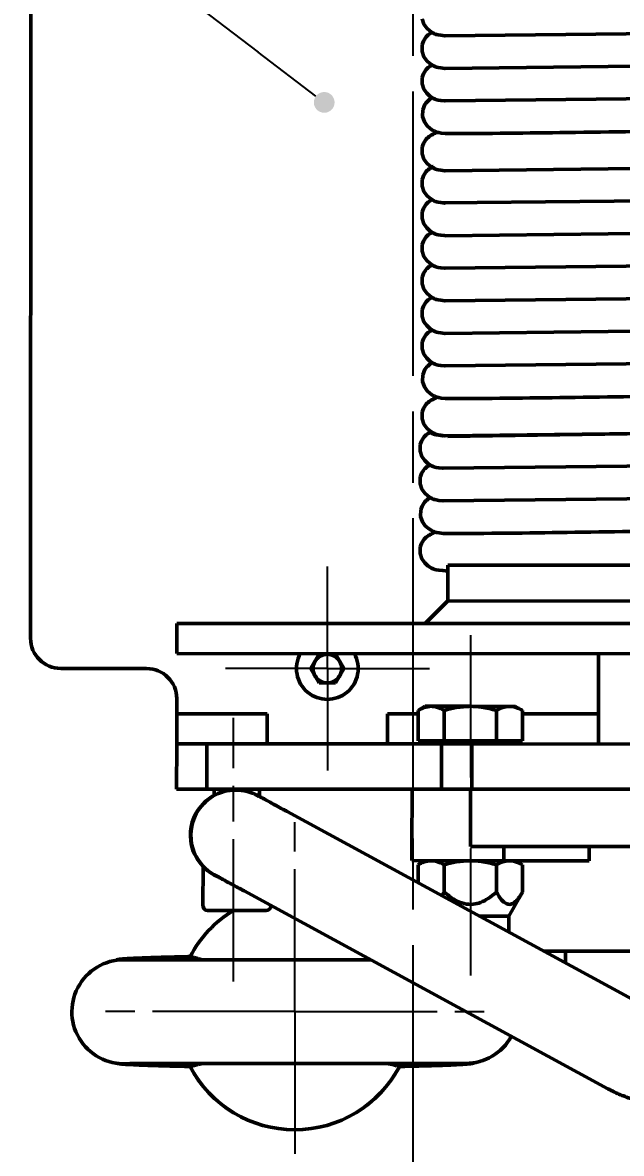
# Model space of a CAD drawing. Header units: millimetres. Extents: x 32504 to 36677, y 41990 to 42879.
# Drawn here: x 32750.49 to 32775.73, y 42128.09 to 42175.77 of the extents above; entities that cross this region are included whole.
import ezdxf

# ---------------------------------------------------------------- set-up
doc = ezdxf.new("R2010")
doc.units = ezdxf.units.MM
doc.linetypes.add('AM_ISO08W050', pattern=[18, 12, -1.5, 3, -1.5])
doc.linetypes.add('AM_ISO08W050x2', pattern=[9, 6, -0.75, 1.5, -0.75])
for name, color, linetype, lineweight in [('AM_5', 3, 'Continuous', 25), ('Duong_tam', 4, 'AM_ISO08W050', 25), ('Net_dam', 7, 'Continuous', 50)]:
    doc.layers.add(name, color=color, linetype=linetype, lineweight=lineweight)
doc.styles.add('TCVN', font='tcvn7284-2003i.ttf')
doc.dimstyles.new('TCVN$0', dxfattribs={"dimtxt": 3.5, "dimasz": 3.5, "dimexe": 1, "dimexo": 1, "dimgap": 1.3, "dimtad": 1, "dimdsep": 46, "dimtxsty": 'TCVN', "dimcen": 0, "dimclrd": 3, "dimclre": 3, "dimclrt": 2, "dimadec": 0, "dimazin": 2, "dimtp": 0.1, "dimtm": 0.1, "dimtfac": 0.71, "dimtmove": 0, "dimatfit": 3, "dimfxl": 1, "dimtfill": 1, "dimlwd": 25, "dimlwe": 25, "dimarcsym": 1})

# ---------------------------------------------------------------- blocks, each defined once
blk = doc.blocks.new('*D39')
at = {"layer": 'Defpoints', "color": 0, "transparency": 16777216}
for p in [(32703.083, 42130.013), (32912.553, 42110.866), (32912.553, 42075.666)]:
    blk.add_point(p, dxfattribs=at)
at = {"layer": 'Net_dam', "color": 3, "linetype": 'ByBlock', "lineweight": 25, "transparency": 16777216}
for p, q in [((32703.083, 42129.013), (32703.083, 42074.666)), ((32912.553, 42109.866), (32912.553, 42074.666)), ((32706.583, 42075.666), (32909.053, 42075.666))]:
    blk.add_line(p, q, dxfattribs=at)
at = {"layer": 'Net_dam', "color": 3, "transparency": 16777216}
for points in [[(32706.583, 42076.249), (32706.583, 42075.083), (32703.083, 42075.666)], [(32909.053, 42076.249), (32909.053, 42075.083), (32912.553, 42075.666)]]:
    blk.add_solid(points, dxfattribs=at)
at = {"layer": 'Net_dam', "color": 2, "transparency": 16777216, "insert": (32807.818, 42078.716), "char_height": 3.5, "attachment_point": 5, "style": 'TCVN', "bg_fill": 3, "box_fill_scale": 1.1, "bg_fill_color": 256, "bg_fill_true_color": 13158600, "bg_fill_transparency": 0}
blk.add_mtext('1045', dxfattribs=at)

msp = doc.modelspace()

# ---------------------------------------------------------------- hatches: boundary and pattern name
at = {"layer": 'AM_5'}
h = msp.add_hatch(color=256, dxfattribs=at)
edge = h.paths.add_edge_path(flags=0)
edge.add_arc((32763.2057, 42172.401), 0.4375, 0, 360)

# ---------------------------------------------------------------- linework, layer by layer
for p in [(32641.5954, 42265.0027), (32762.8576, 42172.6661)]:
    msp.add_line(p, (32760.4211, 42174.5214), dxfattribs=at)
at = {"layer": 'Duong_tam', "linetype": 'AM_ISO08W050x2'}
for p, q in [((32763.3375, 42148.5265), (32763.3375, 42152.8265)), ((32769.3694, 42149.9359), (32769.3684, 42135.5861)), ((32763.3375, 42148.5265), (32759.0375, 42148.5265)), ((32763.3375, 42148.5265), (32767.6375, 42148.5265)), ((32763.3375, 42148.5265), (32763.3375, 42144.2265)), ((32759.3779, 42135.3279), (32759.3836, 42146.4485)), ((32761.9646, 42134.066), (32761.9646, 42142.0508)), ((32761.9646, 42134.066), (32753.9798, 42134.066)), ((32761.9646, 42134.066), (32769.9495, 42134.066))]:
    msp.add_line(p, q, dxfattribs=at)
at = {"layer": 'Net_dam'}
for p, q in [((32750.8463, 42184.094), (32750.8286, 42149.804)), ((32784.5821, 42152.8852), (32768.419, 42152.8876)), ((32768.419, 42152.6404), (32768.419, 42152.8876)), ((32768.419, 42151.4448), (32768.419, 42152.6404)), ((32768.419, 42151.3813), (32767.466, 42150.4293)), ((32768.419, 42151.4448), (32768.419, 42151.3813)), ((32788.739, 42151.3709), (32768.419, 42151.3813)), ((32756.9885, 42150.4347), (32756.9878, 42149.1647)), ((32756.9885, 42150.4347), (32800.1674, 42150.4125)), ((32756.9878, 42149.1647), (32800.1668, 42149.1425)), ((32762.6424, 42148.5265), (32762.9899, 42149.1285)), ((32763.6851, 42149.1285), (32762.9899, 42149.1285)), ((32764.0326, 42148.5265), (32763.6851, 42149.1285)), ((32774.7678, 42149.1556), (32774.7659, 42145.3456)), ((32755.7175, 42148.5304), (32752.098, 42148.5323)), ((32762.9899, 42147.9245), (32762.6424, 42148.5265)), ((32764.0326, 42148.5265), (32763.6851, 42147.9245)), ((32762.9899, 42147.9245), (32763.6851, 42147.9245)), ((32756.9865, 42146.6247), (32756.9868, 42147.2597)), ((32767.4642, 42146.9369), (32767.1694, 42146.7669)), ((32767.4642, 42146.9369), (32767.7194, 42146.9367)), ((32767.7194, 42146.9367), (32769.3692, 42146.9359)), ((32769.3692, 42146.9359), (32771.019, 42146.935)), ((32771.019, 42146.935), (32771.2742, 42146.9349)), ((32771.5688, 42146.7646), (32771.2742, 42146.9349)), ((32756.9859, 42145.3547), (32756.9865, 42146.6247)), ((32756.9865, 42146.6247), (32760.7965, 42146.6228)), ((32760.7965, 42146.6228), (32760.7959, 42145.3528)), ((32765.8759, 42145.3502), (32765.8765, 42146.6202)), ((32765.8765, 42146.6202), (32767.1693, 42146.6195)), ((32767.1687, 42145.4765), (32767.1694, 42146.7669)), ((32768.2686, 42145.4759), (32768.2692, 42146.7663)), ((32770.4683, 42145.4748), (32770.4689, 42146.7652)), ((32771.5681, 42145.4742), (32771.5688, 42146.7646)), ((32771.5687, 42146.6172), (32774.7665, 42146.6156)), ((32768.2686, 42145.4759), (32767.1687, 42145.4765)), ((32767.6539, 42145.3492), (32767.6539, 42145.4763)), ((32770.4683, 42145.4748), (32768.2686, 42145.4759)), ((32771.5681, 42145.4742), (32770.4683, 42145.4748)), ((32771.0829, 42145.3475), (32771.0829, 42145.4745)), ((32756.9849, 42143.4497), (32756.9859, 42145.3547)), ((32758.2559, 42145.3541), (32756.9859, 42145.3547)), ((32758.2549, 42143.4491), (32758.2559, 42145.3541)), ((32768.1545, 42145.349), (32758.2559, 42145.3541)), ((32768.1536, 42143.444), (32768.1545, 42145.349)), ((32769.4245, 42145.3483), (32768.1545, 42145.349)), ((32769.4236, 42143.4433), (32769.4245, 42145.3483)), ((32787.7272, 42145.3389), (32769.4245, 42145.3483)), ((32756.9849, 42143.4497), (32758.2549, 42143.4491)), ((32758.2549, 42143.4491), (32768.1536, 42143.444)), ((32758.5724, 42143.4489), (32758.5722, 42143.1809)), ((32759.4784, 42143.4078), (32759.4721, 42143.4078)), ((32759.4879, 42143.4078), (32759.4813, 42143.4078)), ((32760.4772, 42143.1254), (32760.4774, 42143.4479)), ((32766.9068, 42143.4446), (32766.9055, 42141.0316)), ((32768.1536, 42143.444), (32769.4236, 42143.4433)), ((32769.3674, 42143.4434), (32769.3661, 42141.0304)), ((32769.4236, 42143.4433), (32787.7262, 42143.4339)), ((32757.798, 42142.4137), (32757.8138, 42142.4137)), ((32776.9872, 42134.157), (32761.6441, 42142.4998)), ((32766.9055, 42141.0316), (32766.9052, 42140.4284)), ((32769.3661, 42141.0304), (32787.7811, 42141.0209)), ((32770.7775, 42141.0296), (32770.7772, 42140.4264)), ((32774.3807, 42140.4245), (32774.3811, 42141.0278)), ((32758.0957, 42140.184), (32758.0949, 42138.5216)), ((32766.9052, 42140.4284), (32770.7772, 42140.4264)), ((32767.166, 42140.2581), (32767.1656, 42139.4974)), ((32767.4608, 42140.4281), (32767.166, 42140.2581)), ((32768.2659, 42140.2575), (32768.2653, 42139.0967)), ((32770.4656, 42140.2564), (32770.465, 42139.0956)), ((32770.7772, 42140.4264), (32774.3807, 42140.4245)), ((32771.5654, 42140.2558), (32771.2708, 42140.4261)), ((32771.5654, 42140.2558), (32771.5648, 42139.095)), ((32759.824, 42139.1526), (32775.1672, 42130.8098)), ((32768.1691, 42138.9518), (32768.2653, 42139.0967)), ((32770.9839, 42138.0899), (32771.5648, 42139.095)), ((32758.2878, 42138.3284), (32760.7567, 42138.3272)), ((32760.9498, 42138.5201), (32760.9498, 42138.5404)), ((32769.753, 42138.0906), (32770.9839, 42138.0899)), ((32770.9835, 42137.4215), (32770.9839, 42138.0899)), ((32757.6222, 42136.3754), (32757.6163, 42136.3838)), ((32778.5714, 42136.6124), (32772.4658, 42136.6155)), ((32773.3765, 42136.615), (32773.3762, 42136.1205)), ((32765.157, 42136.2528), (32754.7621, 42136.2528)), ((32769.1672, 42131.8793), (32755.016, 42131.8793)), ((32757.6222, 42131.7567), (32757.6163, 42131.7482)), ((32766.3126, 42131.7539), (32766.3071, 42131.7567))]:
    msp.add_line(p, q, dxfattribs=at)
at = {"layer": 'Net_dam', "flags": 128}
for points in [[(32768.3083, 42175.2077), (32768.2868, 42175.2096), (32768.118, 42175.229), (32768.0115, 42175.2452), (32767.9475, 42175.2578), (32767.9188, 42175.2649), (32767.9019, 42175.2698), (32767.8993, 42175.2707), (32767.8982, 42175.2711), (32767.8972, 42175.2715), (32767.897, 42175.2716), (32767.8968, 42175.2717), (32767.8966, 42175.2717), (32767.8965, 42175.2718), (32767.8964, 42175.2718), (32767.8964, 42175.2719), (32767.8963, 42175.2719), (32767.8961, 42175.272), (32767.8958, 42175.2721), (32767.8953, 42175.2724), (32767.8949, 42175.2726), (32767.895, 42175.2731), (32767.8976, 42175.2731), (32767.8996, 42175.2729), (32767.8982, 42175.2738), (32767.8942, 42175.2759), (32767.8911, 42175.2773), (32767.8873, 42175.279), (32767.8829, 42175.2811), (32767.8778, 42175.2834), (32767.8656, 42175.2891), (32767.8508, 42175.2961), (32767.814, 42175.3147), (32767.7682, 42175.34), (32767.6555, 42175.4158), (32767.528, 42175.5334), (32767.4087, 42175.7018), (32767.3301, 42175.9262)], [(32768.2868, 42175.2096), (32779.7557, 42175.3397), (32780.8333, 42175.3553), (32781.8667, 42175.3706), (32782.8479, 42175.3855), (32783.7709, 42175.4002), (32784.6311, 42175.4148), (32785.4253, 42175.4292), (32786.1507, 42175.4435), (32786.8062, 42175.458), (32787.3918, 42175.4725), (32788.1411, 42175.495), (32788.7396, 42175.5186), (32789.0588, 42175.5352), (32789.471, 42175.566)], [(32768.3083, 42173.8347), (32768.2868, 42173.8365), (32768.118, 42173.856), (32768.0115, 42173.8721), (32767.9475, 42173.8848), (32767.9188, 42173.8919), (32767.9019, 42173.8968), (32767.8993, 42173.8977), (32767.8982, 42173.8981), (32767.8972, 42173.8984), (32767.897, 42173.8985), (32767.8968, 42173.8986), (32767.8966, 42173.8987), (32767.8965, 42173.8987), (32767.8964, 42173.8988), (32767.8964, 42173.8988), (32767.8963, 42173.8988), (32767.8961, 42173.8989), (32767.8958, 42173.8991), (32767.8953, 42173.8993), (32767.8949, 42173.8995), (32767.895, 42173.9001), (32767.8976, 42173.9), (32767.8996, 42173.8999), (32767.8982, 42173.9008), (32767.8942, 42173.9028), (32767.8911, 42173.9043), (32767.8873, 42173.906), (32767.8829, 42173.908), (32767.8778, 42173.9104), (32767.8656, 42173.916), (32767.8508, 42173.9231), (32767.814, 42173.9416), (32767.7682, 42173.967), (32767.6555, 42174.0428), (32767.528, 42174.1603), (32767.4087, 42174.3288), (32767.3301, 42174.5532), (32767.3369, 42174.8308), (32767.3369, 42174.8308)], [(32768.2868, 42173.8365), (32779.7557, 42173.9667), (32780.8333, 42173.9823), (32781.8667, 42173.9975), (32782.8479, 42174.0125), (32783.7709, 42174.0272), (32784.6311, 42174.0417), (32785.4253, 42174.0561), (32786.1507, 42174.0705), (32786.8062, 42174.0849), (32787.3918, 42174.0995), (32788.1411, 42174.1219), (32788.7396, 42174.1455), (32789.0588, 42174.1621), (32789.471, 42174.193)], [(32768.3083, 42172.4616), (32768.2868, 42172.4635), (32768.118, 42172.4829), (32768.0115, 42172.4991), (32767.9475, 42172.5117), (32767.9188, 42172.5188), (32767.9019, 42172.5238), (32767.8993, 42172.5246), (32767.8982, 42172.525), (32767.8972, 42172.5254), (32767.897, 42172.5255), (32767.8968, 42172.5256), (32767.8966, 42172.5256), (32767.8965, 42172.5257), (32767.8964, 42172.5257), (32767.8964, 42172.5258), (32767.8963, 42172.5258), (32767.8961, 42172.5259), (32767.8958, 42172.526), (32767.8953, 42172.5263), (32767.8949, 42172.5265), (32767.895, 42172.527), (32767.8976, 42172.527), (32767.8996, 42172.5269), (32767.8982, 42172.5278), (32767.8942, 42172.5298), (32767.8911, 42172.5312), (32767.8873, 42172.5329), (32767.8829, 42172.535), (32767.8778, 42172.5373), (32767.8656, 42172.543), (32767.8508, 42172.55), (32767.814, 42172.5686), (32767.7682, 42172.5939), (32767.6555, 42172.6697), (32767.528, 42172.7873), (32767.4087, 42172.9557), (32767.3301, 42173.1801), (32767.3369, 42173.4578), (32767.3369, 42173.4578)], [(32768.3083, 42172.4616), (32779.7557, 42172.5937), (32780.8333, 42172.6092), (32781.8667, 42172.6245), (32782.8479, 42172.6394), (32783.7709, 42172.6541), (32784.6311, 42172.6687), (32785.4253, 42172.6831), (32786.1507, 42172.6974), (32786.8062, 42172.7119), (32787.3918, 42172.7264), (32788.1411, 42172.7489), (32788.7396, 42172.7725), (32789.0588, 42172.7891), (32789.471, 42172.8199)], [(32768.3309, 42171.0886), (32768.3093, 42171.0905), (32768.1405, 42171.1099), (32768.034, 42171.126), (32767.9701, 42171.1387), (32767.9413, 42171.1458), (32767.9244, 42171.1507), (32767.9218, 42171.1516), (32767.9207, 42171.152), (32767.9198, 42171.1523), (32767.9195, 42171.1524), (32767.9193, 42171.1525), (32767.9191, 42171.1526), (32767.9191, 42171.1526), (32767.919, 42171.1527), (32767.9189, 42171.1527), (32767.9188, 42171.1527), (32767.9186, 42171.1528), (32767.9183, 42171.153), (32767.9178, 42171.1532), (32767.9174, 42171.1534), (32767.9175, 42171.154), (32767.9201, 42171.1539), (32767.9221, 42171.1538), (32767.9208, 42171.1547), (32767.9167, 42171.1567), (32767.9136, 42171.1582), (32767.9098, 42171.1599), (32767.9054, 42171.1619), (32767.9003, 42171.1643), (32767.8881, 42171.1699), (32767.8734, 42171.177), (32767.8365, 42171.1955), (32767.7907, 42171.2209), (32767.678, 42171.2967), (32767.5506, 42171.4142), (32767.4313, 42171.5827), (32767.3526, 42171.8071), (32767.3594, 42172.0847), (32767.3594, 42172.0847)], [(32768.3083, 42169.5187), (32768.2868, 42169.5206), (32768.118, 42169.54), (32768.0115, 42169.5562), (32767.9475, 42169.5688), (32767.9188, 42169.5759), (32767.9019, 42169.5809), (32767.8993, 42169.5818), (32767.8982, 42169.5822), (32767.8972, 42169.5825), (32767.897, 42169.5826), (32767.8968, 42169.5827), (32767.8966, 42169.5828), (32767.8965, 42169.5828), (32767.8964, 42169.5828), (32767.8964, 42169.5829), (32767.8963, 42169.5829), (32767.8961, 42169.583), (32767.8958, 42169.5831), (32767.8953, 42169.5834), (32767.8949, 42169.5836), (32767.895, 42169.5841), (32767.8976, 42169.5841), (32767.8996, 42169.584), (32767.8982, 42169.5849), (32767.8942, 42169.5869), (32767.8911, 42169.5883), (32767.8873, 42169.5901), (32767.8829, 42169.5921), (32767.8778, 42169.5944), (32767.8656, 42169.6001), (32767.8508, 42169.6071), (32767.814, 42169.6257), (32767.7682, 42169.651), (32767.6555, 42169.7269), (32767.528, 42169.8444), (32767.4087, 42170.0128), (32767.3301, 42170.2373), (32767.3369, 42170.5149), (32767.3369, 42170.5149)], [(32768.2868, 42169.5206), (32779.7557, 42169.6508), (32780.8333, 42169.6663), (32781.8667, 42169.6816), (32782.8479, 42169.6965), (32783.7709, 42169.7113), (32784.6311, 42169.7258), (32785.4253, 42169.7402), (32786.1507, 42169.7546), (32786.8062, 42169.769), (32787.3918, 42169.7836), (32788.1411, 42169.806), (32788.7396, 42169.8296), (32789.0588, 42169.8462), (32789.471, 42169.877)], [(32768.3083, 42168.1533), (32768.2868, 42168.1552), (32768.118, 42168.1746), (32768.0115, 42168.1907), (32767.9475, 42168.2034), (32767.9188, 42168.2105), (32767.9019, 42168.2154), (32767.8993, 42168.2163), (32767.8982, 42168.2167), (32767.8972, 42168.2171), (32767.897, 42168.2171), (32767.8968, 42168.2172), (32767.8966, 42168.2173), (32767.8965, 42168.2173), (32767.8964, 42168.2174), (32767.8964, 42168.2174), (32767.8963, 42168.2175), (32767.8961, 42168.2175), (32767.8958, 42168.2177), (32767.8953, 42168.2179), (32767.8949, 42168.2181), (32767.895, 42168.2187), (32767.8976, 42168.2186), (32767.8996, 42168.2185), (32767.8982, 42168.2194), (32767.8942, 42168.2214), (32767.8911, 42168.2229), (32767.8873, 42168.2246), (32767.8829, 42168.2266), (32767.8778, 42168.229), (32767.8656, 42168.2346), (32767.8508, 42168.2417), (32767.814, 42168.2602), (32767.7682, 42168.2856), (32767.6555, 42168.3614), (32767.528, 42168.479), (32767.4087, 42168.6474), (32767.3301, 42168.8718), (32767.3369, 42169.1494), (32767.3369, 42169.1494)], [(32768.2024, 42168.1649), (32779.7557, 42168.2853), (32780.8333, 42168.3009), (32781.8667, 42168.3161), (32782.8479, 42168.3311), (32783.7709, 42168.3458), (32784.6311, 42168.3603), (32785.4253, 42168.3747), (32786.1507, 42168.3891), (32786.8062, 42168.4035), (32787.3918, 42168.4181), (32788.1411, 42168.4406), (32788.7396, 42168.4641), (32789.0588, 42168.4808), (32789.471, 42168.5116)], [(32768.3083, 42166.7802), (32768.2868, 42166.7821), (32768.118, 42166.8015), (32768.0115, 42166.8177), (32767.9475, 42166.8303), (32767.9188, 42166.8374), (32767.9019, 42166.8424), (32767.8993, 42166.8433), (32767.8982, 42166.8437), (32767.8972, 42166.844), (32767.897, 42166.8441), (32767.8968, 42166.8442), (32767.8966, 42166.8443), (32767.8965, 42166.8443), (32767.8964, 42166.8443), (32767.8964, 42166.8444), (32767.8963, 42166.8444), (32767.8961, 42166.8445), (32767.8958, 42166.8446), (32767.8953, 42166.8449), (32767.8949, 42166.8451), (32767.895, 42166.8456), (32767.8976, 42166.8456), (32767.8996, 42166.8455), (32767.8982, 42166.8464), (32767.8942, 42166.8484), (32767.8911, 42166.8498), (32767.8873, 42166.8516), (32767.8829, 42166.8536), (32767.8778, 42166.8559), (32767.8656, 42166.8616), (32767.8508, 42166.8686), (32767.814, 42166.8872), (32767.7682, 42166.9125), (32767.6555, 42166.9884), (32767.528, 42167.1059), (32767.4087, 42167.2743), (32767.3301, 42167.4988), (32767.3369, 42167.7764), (32767.3369, 42167.7764)], [(32768.3083, 42166.7802), (32779.7557, 42166.9123), (32780.8333, 42166.9278), (32781.8667, 42166.9431), (32782.8479, 42166.958), (32783.7709, 42166.9728), (32784.6311, 42166.9873), (32785.4253, 42167.0017), (32786.1507, 42167.0161), (32786.8062, 42167.0305), (32787.3918, 42167.0451), (32788.1411, 42167.0675), (32788.7396, 42167.0911), (32789.0588, 42167.1077), (32789.471, 42167.1385)], [(32768.3083, 42165.4072), (32768.2868, 42165.4091), (32768.118, 42165.4285), (32768.0115, 42165.4446), (32767.9475, 42165.4573), (32767.9188, 42165.4644), (32767.9019, 42165.4693), (32767.8993, 42165.4702), (32767.8982, 42165.4706), (32767.8972, 42165.471), (32767.897, 42165.471), (32767.8968, 42165.4711), (32767.8966, 42165.4712), (32767.8965, 42165.4712), (32767.8964, 42165.4713), (32767.8964, 42165.4713), (32767.8963, 42165.4714), (32767.8961, 42165.4714), (32767.8958, 42165.4716), (32767.8953, 42165.4718), (32767.8949, 42165.4721), (32767.895, 42165.4726), (32767.8976, 42165.4725), (32767.8996, 42165.4724), (32767.8982, 42165.4733), (32767.8942, 42165.4753), (32767.8911, 42165.4768), (32767.8873, 42165.4785), (32767.8829, 42165.4805), (32767.8778, 42165.4829), (32767.8656, 42165.4885), (32767.8508, 42165.4956), (32767.814, 42165.5141), (32767.7682, 42165.5395), (32767.6555, 42165.6153), (32767.528, 42165.7329), (32767.4087, 42165.9013), (32767.3301, 42166.1257), (32767.3369, 42166.4033), (32767.3369, 42166.4033)], [(32768.2868, 42165.4091), (32779.7557, 42165.5392), (32780.8333, 42165.5548), (32781.8667, 42165.57), (32782.8479, 42165.585), (32783.7709, 42165.5997), (32784.6311, 42165.6142), (32785.4253, 42165.6287), (32786.1507, 42165.643), (32786.8062, 42165.6574), (32787.3918, 42165.672), (32788.1411, 42165.6945), (32788.7396, 42165.7181), (32789.0588, 42165.7347), (32789.471, 42165.7655)], [(32768.3083, 42164.0341), (32768.2868, 42164.036), (32768.118, 42164.0554), (32768.0115, 42164.0716), (32767.9475, 42164.0843), (32767.9188, 42164.0913), (32767.9019, 42164.0963), (32767.8993, 42164.0972), (32767.8982, 42164.0976), (32767.8972, 42164.0979), (32767.897, 42164.098), (32767.8968, 42164.0981), (32767.8966, 42164.0982), (32767.8965, 42164.0982), (32767.8964, 42164.0982), (32767.8964, 42164.0983), (32767.8963, 42164.0983), (32767.8961, 42164.0984), (32767.8958, 42164.0985), (32767.8953, 42164.0988), (32767.8949, 42164.099), (32767.895, 42164.0995), (32767.8976, 42164.0995), (32767.8996, 42164.0994), (32767.8982, 42164.1003), (32767.8942, 42164.1023), (32767.8911, 42164.1037), (32767.8873, 42164.1055), (32767.8829, 42164.1075), (32767.8778, 42164.1098), (32767.8656, 42164.1155), (32767.8508, 42164.1225), (32767.814, 42164.1411), (32767.7682, 42164.1665), (32767.6555, 42164.2423), (32767.528, 42164.3598), (32767.4087, 42164.5282), (32767.3301, 42164.7527), (32767.3369, 42165.0303), (32767.3369, 42165.0303)], [(32768.2868, 42164.036), (32779.7557, 42164.1662), (32780.8333, 42164.1817), (32781.8667, 42164.197), (32782.8479, 42164.2119), (32783.7709, 42164.2267), (32784.6311, 42164.2412), (32785.4253, 42164.2556), (32786.1507, 42164.27), (32786.8062, 42164.2844), (32787.3918, 42164.299), (32788.1411, 42164.3214), (32788.7396, 42164.345), (32789.0588, 42164.3616), (32789.471, 42164.3925)], [(32768.3083, 42162.6611), (32768.2868, 42162.663), (32768.118, 42162.6824), (32768.0115, 42162.6985), (32767.9475, 42162.7112), (32767.9188, 42162.7183), (32767.9019, 42162.7232), (32767.8993, 42162.7241), (32767.8982, 42162.7245), (32767.8972, 42162.7249), (32767.897, 42162.725), (32767.8968, 42162.725), (32767.8966, 42162.7251), (32767.8965, 42162.7252), (32767.8964, 42162.7252), (32767.8964, 42162.7252), (32767.8963, 42162.7253), (32767.8961, 42162.7253), (32767.8958, 42162.7255), (32767.8953, 42162.7257), (32767.8949, 42162.726), (32767.895, 42162.7265), (32767.8976, 42162.7264), (32767.8996, 42162.7263), (32767.8982, 42162.7272), (32767.8942, 42162.7292), (32767.8911, 42162.7307), (32767.8873, 42162.7324), (32767.8829, 42162.7344), (32767.8778, 42162.7368), (32767.8656, 42162.7425), (32767.8508, 42162.7495), (32767.814, 42162.768), (32767.7682, 42162.7934), (32767.6555, 42162.8692), (32767.528, 42162.9868), (32767.4087, 42163.1552), (32767.3301, 42163.3796), (32767.3369, 42163.6572), (32767.3369, 42163.6572)], [(32768.3083, 42162.6611), (32779.7557, 42162.7931), (32780.8333, 42162.8087), (32781.8667, 42162.8239), (32782.8479, 42162.8389), (32783.7709, 42162.8536), (32784.6311, 42162.8682), (32785.4253, 42162.8826), (32786.1507, 42162.8969), (32786.8062, 42162.9113), (32787.3918, 42162.9259), (32788.1411, 42162.9484), (32788.7396, 42162.972), (32789.0588, 42162.9886), (32789.471, 42163.0194)], [(32768.3083, 42161.288), (32768.2868, 42161.2899), (32768.118, 42161.3093), (32768.0115, 42161.3255), (32767.9475, 42161.3382), (32767.9188, 42161.3452), (32767.9019, 42161.3502), (32767.8993, 42161.3511), (32767.8982, 42161.3515), (32767.8972, 42161.3518), (32767.897, 42161.3519), (32767.8968, 42161.352), (32767.8966, 42161.3521), (32767.8965, 42161.3521), (32767.8964, 42161.3521), (32767.8964, 42161.3522), (32767.8963, 42161.3522), (32767.8961, 42161.3523), (32767.8958, 42161.3524), (32767.8953, 42161.3527), (32767.8949, 42161.3529), (32767.895, 42161.3534), (32767.8976, 42161.3534), (32767.8996, 42161.3533), (32767.8982, 42161.3542), (32767.8942, 42161.3562), (32767.8911, 42161.3576), (32767.8873, 42161.3594), (32767.8829, 42161.3614), (32767.8778, 42161.3637), (32767.8656, 42161.3694), (32767.8508, 42161.3764), (32767.814, 42161.395), (32767.7682, 42161.4204), (32767.6555, 42161.4962), (32767.528, 42161.6137), (32767.4087, 42161.7821), (32767.3301, 42162.0066), (32767.3369, 42162.2842), (32767.3369, 42162.2842)], [(32768.3083, 42161.288), (32779.7557, 42161.4201), (32780.8333, 42161.4356), (32781.8667, 42161.4509), (32782.8479, 42161.4659), (32783.7709, 42161.4806), (32784.6311, 42161.4951), (32785.4253, 42161.5095), (32786.1507, 42161.5239), (32786.8062, 42161.5383), (32787.3918, 42161.5529), (32788.1411, 42161.5753), (32788.7396, 42161.5989), (32789.0588, 42161.6155), (32789.471, 42161.6464)], [(32768.3309, 42159.915), (32768.3093, 42159.9169), (32768.1405, 42159.9363), (32768.034, 42159.9524), (32767.9701, 42159.9651), (32767.9413, 42159.9722), (32767.9244, 42159.9771), (32767.9218, 42159.978), (32767.9207, 42159.9784), (32767.9198, 42159.9788), (32767.9195, 42159.9789), (32767.9193, 42159.9789), (32767.9191, 42159.979), (32767.9191, 42159.9791), (32767.919, 42159.9791), (32767.9189, 42159.9791), (32767.9188, 42159.9792), (32767.9186, 42159.9792), (32767.9183, 42159.9794), (32767.9178, 42159.9796), (32767.9174, 42159.9799), (32767.9175, 42159.9804), (32767.9201, 42159.9804), (32767.9221, 42159.9802), (32767.9208, 42159.9811), (32767.9167, 42159.9831), (32767.9136, 42159.9846), (32767.9098, 42159.9863), (32767.9054, 42159.9884), (32767.9003, 42159.9907), (32767.8881, 42159.9964), (32767.8734, 42160.0034), (32767.8365, 42160.0219), (32767.7907, 42160.0473), (32767.678, 42160.1231), (32767.5506, 42160.2407), (32767.4313, 42160.4091), (32767.3526, 42160.6335), (32767.3594, 42160.9111), (32767.3594, 42160.9111)], [(32768.3083, 42158.3452), (32768.2868, 42158.347), (32768.118, 42158.3664), (32768.0115, 42158.3826), (32767.9475, 42158.3953), (32767.9188, 42158.4024), (32767.9019, 42158.4073), (32767.8993, 42158.4082), (32767.8982, 42158.4086), (32767.8972, 42158.4089), (32767.897, 42158.409), (32767.8968, 42158.4091), (32767.8966, 42158.4092), (32767.8965, 42158.4092), (32767.8964, 42158.4093), (32767.8964, 42158.4093), (32767.8963, 42158.4093), (32767.8961, 42158.4094), (32767.8958, 42158.4095), (32767.8953, 42158.4098), (32767.8949, 42158.41), (32767.895, 42158.4106), (32767.8976, 42158.4105), (32767.8996, 42158.4104), (32767.8982, 42158.4113), (32767.8942, 42158.4133), (32767.8911, 42158.4147), (32767.8873, 42158.4165), (32767.8829, 42158.4185), (32767.8778, 42158.4209), (32767.8656, 42158.4265), (32767.8508, 42158.4335), (32767.814, 42158.4521), (32767.7682, 42158.4775), (32767.6555, 42158.5533), (32767.528, 42158.6708), (32767.4087, 42158.8393), (32767.3301, 42159.0637), (32767.3369, 42159.3413), (32767.3369, 42159.3413)], [(32768.2262, 42158.3463), (32768.2047, 42158.3481), (32768.0359, 42158.3675), (32767.9293, 42158.3837), (32767.8654, 42158.3964), (32767.8366, 42158.4035), (32767.8198, 42158.4084), (32767.8172, 42158.4093), (32767.8161, 42158.4097), (32767.8151, 42158.41), (32767.8149, 42158.4101), (32767.8147, 42158.4102), (32767.8145, 42158.4103), (32767.8144, 42158.4103), (32767.8143, 42158.4104), (32767.8142, 42158.4104), (32767.8141, 42158.4104), (32767.814, 42158.4105), (32767.8137, 42158.4106), (32767.8132, 42158.4109), (32767.8128, 42158.4111), (32767.8128, 42158.4116), (32767.8154, 42158.4116), (32767.8175, 42158.4115), (32767.8161, 42158.4124), (32767.812, 42158.4144), (32767.809, 42158.4158), (32767.8052, 42158.4176), (32767.8008, 42158.4196), (32767.7957, 42158.422), (32767.7835, 42158.4276), (32767.7687, 42158.4346), (32767.7318, 42158.4532), (32767.6861, 42158.4786), (32767.6682, 42158.4906)], [(32768.3083, 42158.3452), (32779.8378, 42158.4783), (32780.9155, 42158.4938), (32781.9488, 42158.5091), (32782.93, 42158.5241), (32783.853, 42158.5388), (32784.7132, 42158.5533), (32785.5074, 42158.5677), (32786.2329, 42158.5821), (32786.8883, 42158.5965), (32787.4739, 42158.6111), (32788.2233, 42158.6335), (32788.8218, 42158.6571), (32789.1409, 42158.6737), (32789.5531, 42158.7046)], [(32768.419, 42158.3154), (32779.7557, 42158.4772), (32780.8333, 42158.4928), (32781.8667, 42158.508), (32782.8479, 42158.523), (32783.7709, 42158.5377), (32784.6311, 42158.5522), (32785.4253, 42158.5666), (32786.1507, 42158.581), (32786.8062, 42158.5954), (32787.3918, 42158.61), (32788.1411, 42158.6324), (32788.7396, 42158.656), (32789.0588, 42158.6726), (32789.471, 42158.7035)], [(32768.2262, 42156.9732), (32768.2047, 42156.9751), (32768.0359, 42156.9945), (32767.9293, 42157.0107), (32767.8654, 42157.0233), (32767.8366, 42157.0304), (32767.8198, 42157.0353), (32767.8172, 42157.0362), (32767.8161, 42157.0366), (32767.8151, 42157.037), (32767.8149, 42157.0371), (32767.8147, 42157.0371), (32767.8145, 42157.0372), (32767.8144, 42157.0373), (32767.8143, 42157.0373), (32767.8142, 42157.0373), (32767.8141, 42157.0374), (32767.814, 42157.0375), (32767.8137, 42157.0376), (32767.8132, 42157.0379), (32767.8128, 42157.0381), (32767.8128, 42157.0386), (32767.8154, 42157.0386), (32767.8175, 42157.0384), (32767.8161, 42157.0393), (32767.812, 42157.0414), (32767.809, 42157.0428), (32767.8052, 42157.0445), (32767.8008, 42157.0466), (32767.7957, 42157.0489), (32767.7835, 42157.0546), (32767.7687, 42157.0616), (32767.7318, 42157.0801), (32767.6861, 42157.1055), (32767.5734, 42157.1813), (32767.4459, 42157.2989), (32767.3266, 42157.4673), (32767.2479, 42157.6917), (32767.2547, 42157.9693), (32767.2547, 42157.9693)], [(32768.2154, 42156.9741), (32779.8378, 42157.1052), (32780.9155, 42157.1208), (32781.9488, 42157.136), (32782.93, 42157.151), (32783.853, 42157.1657), (32784.7132, 42157.1803), (32785.5074, 42157.1947), (32786.2329, 42157.209), (32786.8883, 42157.2234), (32787.4739, 42157.238), (32788.2233, 42157.2605), (32788.8218, 42157.2841), (32789.1409, 42157.3007), (32789.5531, 42157.3315)], [(32768.2262, 42155.6002), (32768.2047, 42155.602), (32768.0359, 42155.6214), (32767.9293, 42155.6376), (32767.8654, 42155.6503), (32767.8366, 42155.6574), (32767.8198, 42155.6623), (32767.8172, 42155.6632), (32767.8161, 42155.6636), (32767.8151, 42155.6639), (32767.8149, 42155.664), (32767.8147, 42155.6641), (32767.8145, 42155.6642), (32767.8144, 42155.6642), (32767.8143, 42155.6643), (32767.8142, 42155.6643), (32767.8141, 42155.6643), (32767.814, 42155.6644), (32767.8137, 42155.6645), (32767.8132, 42155.6648), (32767.8128, 42155.665), (32767.8128, 42155.6656), (32767.8154, 42155.6655), (32767.8175, 42155.6654), (32767.8161, 42155.6663), (32767.812, 42155.6683), (32767.809, 42155.6697), (32767.8052, 42155.6715), (32767.8008, 42155.6735), (32767.7957, 42155.6759), (32767.7835, 42155.6815), (32767.7687, 42155.6885), (32767.7318, 42155.7071), (32767.6861, 42155.7325), (32767.5734, 42155.8083), (32767.4459, 42155.9258), (32767.3266, 42156.0943), (32767.2479, 42156.3187), (32767.2547, 42156.5963), (32767.2547, 42156.5963)], [(32768.2262, 42155.6002), (32779.8378, 42155.7322), (32780.9155, 42155.7478), (32781.9488, 42155.763), (32782.93, 42155.778), (32783.853, 42155.7927), (32784.7132, 42155.8072), (32785.5074, 42155.8216), (32786.2329, 42155.836), (32786.8883, 42155.8504), (32787.4739, 42155.865), (32788.2233, 42155.8874), (32788.8218, 42155.911), (32789.1409, 42155.9276), (32789.5531, 42155.9585)], [(32768.2487, 42154.2271), (32768.2272, 42154.229), (32768.0584, 42154.2484), (32767.9519, 42154.2646), (32767.8879, 42154.2772), (32767.8592, 42154.2843), (32767.8423, 42154.2892), (32767.8397, 42154.2901), (32767.8386, 42154.2905), (32767.8376, 42154.2909), (32767.8374, 42154.291), (32767.8372, 42154.2911), (32767.837, 42154.2911), (32767.8369, 42154.2912), (32767.8368, 42154.2912), (32767.8367, 42154.2913), (32767.8367, 42154.2913), (32767.8365, 42154.2914), (32767.8362, 42154.2915), (32767.8357, 42154.2918), (32767.8353, 42154.292), (32767.8354, 42154.2925), (32767.8379, 42154.2925), (32767.84, 42154.2923), (32767.8386, 42154.2932), (32767.8345, 42154.2953), (32767.8315, 42154.2967), (32767.8277, 42154.2984), (32767.8233, 42154.3005), (32767.8182, 42154.3028), (32767.806, 42154.3085), (32767.7912, 42154.3155), (32767.7544, 42154.3341), (32767.7086, 42154.3594), (32767.5959, 42154.4352), (32767.4684, 42154.5528), (32767.3491, 42154.7212), (32767.2705, 42154.9456), (32767.2773, 42155.2232), (32767.2773, 42155.2232)], [(32768.419, 42152.6404), (32768.2047, 42152.6592), (32768.0359, 42152.6786), (32767.9293, 42152.6947), (32767.8654, 42152.7074), (32767.8366, 42152.7145), (32767.8198, 42152.7194), (32767.8172, 42152.7203), (32767.8161, 42152.7207), (32767.8151, 42152.721), (32767.8149, 42152.7211), (32767.8147, 42152.7212), (32767.8145, 42152.7213), (32767.8144, 42152.7213), (32767.8143, 42152.7214), (32767.8142, 42152.7214), (32767.8141, 42152.7215), (32767.814, 42152.7215), (32767.8137, 42152.7217), (32767.8132, 42152.7219), (32767.8128, 42152.7221), (32767.8128, 42152.7227), (32767.8154, 42152.7226), (32767.8175, 42152.7225), (32767.8161, 42152.7234), (32767.812, 42152.7254), (32767.809, 42152.7269), (32767.8052, 42152.7286), (32767.8008, 42152.7306), (32767.7957, 42152.733), (32767.7835, 42152.7386), (32767.7687, 42152.7457), (32767.7318, 42152.7642), (32767.6861, 42152.7896), (32767.5734, 42152.8654), (32767.4459, 42152.9829), (32767.3266, 42153.1514), (32767.2479, 42153.3758), (32767.2547, 42153.6534), (32767.2547, 42153.6534)]]:
    msp.add_lwpolyline(points, dxfattribs=at)
at = {"layer": 'Net_dam'}
for centre, radius, start, end in [((32752.0986, 42149.8023), 1.27, 179.97048, 269.97048), ((32763.3375, 42148.5265), 1.3, 150.73096, 29.20999), ((32763.3375, 42148.5265), 0.602, 150, 210), ((32763.3375, 42148.5265), 0.602, 90, 150), ((32763.3375, 42148.5265), 0.602, 30, 90), ((32763.3375, 42148.5265), 0.602, 330, 30), ((32755.7168, 42147.2604), 1.27, 359.97048, 89.97048), ((32763.3375, 42148.5265), 0.602, 210, 270), ((32763.3375, 42148.5265), 0.602, 270, 330), ((32759.4711, 42141.5028), 1.905, 89.97049, 151.43425), ((32759.4869, 42141.5028), 1.905, 89.97049, 151.43425), ((32759.4869, 42141.5028), 1.905, 68.54675, 89.97047), ((32759.4711, 42141.5028), 1.905, 151.43422, 247.23862), ((32759.487, 42141.5028), 1.905, 151.43422, 241.81205), ((32761.9646, 42134.066), 4.9848, 121.24424, 152.31028), ((32761.9646, 42134.066), 4.9846, 121.2407, 152.30909), ((32758.2879, 42138.5215), 0.193, 179.97048, 269.97048), ((32760.7568, 42138.5202), 0.193, 269.97048, 359.97048), ((32754.7621, 42134.0587), 2.1941, 90, 276.64454), ((32769.1733, 42134.066), 2.1868, 269.83987, 331.53265), ((32761.9646, 42134.066), 4.9846, 207.69091, 332.30893), ((32761.9646, 42134.066), 4.9848, 207.87614, 332.17095)]:
    msp.add_arc(centre, radius, start, end, dxfattribs=at)
for points, knots in [([(32767.3369, 42174.8308), (32767.3739, 42174.9324), (32767.4371, 42175.1058), (32767.5912, 42175.2506), (32767.6917, 42175.3192), (32767.7321, 42175.3424), (32767.7499, 42175.3518), (32767.7503, 42175.352)], [0, 0, 0, 0, 0.4394444, 0.74969459, 0.85531865, 0.92645552, 0.92828424, 0.92828424, 0.92828424, 0.92828424]), ([(32767.3369, 42173.4578), (32767.3739, 42173.5594), (32767.4371, 42173.7327), (32767.5912, 42173.8775), (32767.6917, 42173.9462), (32767.7321, 42173.9693), (32767.7499, 42173.9788), (32767.7503, 42173.979)], [0, 0, 0, 0, 0.4394444, 0.74969459, 0.85531865, 0.92645552, 0.92828424, 0.92828424, 0.92828424, 0.92828424]), ([(32767.3594, 42172.0847), (32767.3964, 42172.1863), (32767.4596, 42172.3597), (32767.6137, 42172.5045), (32767.711, 42172.5709), (32767.7472, 42172.592), (32767.7603, 42172.5992)], [0, 0, 0, 0, 0.4394444, 0.74969459, 0.85531865, 0.91090853, 0.91090853, 0.91090853, 0.91090853]), ([(32767.3369, 42170.5149), (32767.3739, 42170.6165), (32767.4371, 42170.7898), (32767.5912, 42170.9347), (32767.6917, 42171.0033), (32767.7369, 42171.0292), (32767.7623, 42171.0424), (32767.7722, 42171.0473), (32767.7777, 42171.05), (32767.7813, 42171.0517), (32767.784, 42171.053), (32767.7852, 42171.0536), (32767.7868, 42171.0543), (32767.7882, 42171.055), (32767.789, 42171.0554), (32767.7899, 42171.0558), (32767.7908, 42171.0562), (32767.7916, 42171.0566), (32767.7929, 42171.0572), (32767.7942, 42171.0578), (32767.7948, 42171.0581), (32767.7951, 42171.0582), (32767.7951, 42171.0582), (32767.7951, 42171.0582), (32767.7951, 42171.0582), (32767.8658, 42171.0908), (32767.9366, 42171.1233), (32768.0073, 42171.1559)], [0, 0, 0, 0, 0.4394444, 0.7496946, 0.8553186, 0.9264555, 0.9493035, 0.9578166, 0.9646923, 0.9704451, 0.973173, 0.9801415, 0.9853764, 0.9868877, 0.988138, 0.9892295, 0.9903104, 0.9915325, 0.9930048, 0.9969197, 1, 1, 1, 1.0000017, 1.0000017, 1.0000017, 1.7918838, 1.7918838, 1.7918838, 1.7918838]), ([(32768.3309, 42171.0886), (32770.115, 42171.0861), (32771.7926, 42171.1091), (32773.4514, 42171.1321), (32775.3318, 42171.1582), (32777.1879, 42171.1843), (32779.0193, 42171.2104), (32779.1316, 42171.212), (32779.5903, 42171.2186), (32780.3983, 42171.2301), (32781.4289, 42171.2452), (32782.434, 42171.2602), (32783.3928, 42171.2752), (32784.2935, 42171.29), (32785.1318, 42171.3047), (32785.9036, 42171.3195), (32786.6062, 42171.3344), (32787.2385, 42171.3498), (32787.7996, 42171.3657), (32788.2888, 42171.3825), (32788.7065, 42171.4004), (32789.0546, 42171.4197), (32789.3125, 42171.4391), (32789.4955, 42171.4579), (32789.6152, 42171.4746), (32789.6939, 42171.4898), (32789.7413, 42171.5026), (32789.7633, 42171.5105), (32789.7721, 42171.5142)], [0.18805855, 0.18805855, 0.18805855, 0.18805855, 0.32845843, 0.32845843, 0.32845843, 0.48761044, 0.48761044, 0.48761044, 0.49737726, 0.52750102, 0.55826429, 0.58906394, 0.61933173, 0.64908091, 0.67832027, 0.70705882, 0.7353052, 0.7630597, 0.79031915, 0.81708168, 0.84335008, 0.8691262, 0.89440824, 0.91304577, 0.93041869, 0.94459975, 0.95552617, 0.96280578, 0.96280578, 0.96280578, 0.96280578]), ([(32767.3369, 42169.1494), (32767.3739, 42169.251), (32767.4371, 42169.4244), (32767.5912, 42169.5692), (32767.6917, 42169.6378), (32767.7369, 42169.6637), (32767.7623, 42169.6769), (32767.7722, 42169.6819), (32767.7777, 42169.6845), (32767.7813, 42169.6863), (32767.784, 42169.6876), (32767.7852, 42169.6881), (32767.7868, 42169.6889), (32767.7882, 42169.6895), (32767.789, 42169.6899), (32767.7899, 42169.6903), (32767.7908, 42169.6908), (32767.7916, 42169.6912), (32767.7929, 42169.6917), (32767.7942, 42169.6923), (32767.7948, 42169.6926), (32767.7951, 42169.6928), (32767.7951, 42169.6928), (32767.7951, 42169.6928), (32767.7951, 42169.6928)], [0, 0, 0, 0, 0.4394444, 0.7496946, 0.8553186, 0.9264555, 0.9493035, 0.9578166, 0.9646923, 0.9704451, 0.973173, 0.9801415, 0.9853764, 0.9868877, 0.988138, 0.9892295, 0.9903104, 0.9915325, 0.9930048, 0.9969197, 1, 1, 1, 1.0000017, 1.0000017, 1.0000017, 1.0000017]), ([(32767.3369, 42167.7764), (32767.3739, 42167.878), (32767.4371, 42168.0513), (32767.5912, 42168.1962), (32767.6917, 42168.2648), (32767.7321, 42168.288), (32767.7499, 42168.2974), (32767.7503, 42168.2976)], [0, 0, 0, 0, 0.4394444, 0.74969459, 0.85531865, 0.92645552, 0.92828424, 0.92828424, 0.92828424, 0.92828424]), ([(32767.3369, 42166.4033), (32767.3739, 42166.5049), (32767.4371, 42166.6783), (32767.5912, 42166.8231), (32767.6917, 42166.8917), (32767.7321, 42166.9149), (32767.7499, 42166.9243), (32767.7503, 42166.9246)], [0, 0, 0, 0, 0.4394444, 0.74969459, 0.85531865, 0.92645552, 0.92828424, 0.92828424, 0.92828424, 0.92828424]), ([(32767.3369, 42165.0303), (32767.3739, 42165.1319), (32767.4371, 42165.3052), (32767.5912, 42165.4501), (32767.6917, 42165.5187), (32767.7321, 42165.5419), (32767.7499, 42165.5513), (32767.7503, 42165.5515)], [0, 0, 0, 0, 0.4394444, 0.74969459, 0.85531865, 0.92645552, 0.92828424, 0.92828424, 0.92828424, 0.92828424]), ([(32767.3369, 42163.6572), (32767.3739, 42163.7588), (32767.4371, 42163.9322), (32767.5912, 42164.077), (32767.6917, 42164.1456), (32767.7321, 42164.1688), (32767.7499, 42164.1782), (32767.7503, 42164.1785)], [0, 0, 0, 0, 0.4394444, 0.74969459, 0.85531865, 0.92645552, 0.92828424, 0.92828424, 0.92828424, 0.92828424]), ([(32767.3369, 42162.2842), (32767.3739, 42162.3858), (32767.4371, 42162.5591), (32767.5912, 42162.704), (32767.6917, 42162.7726), (32767.7321, 42162.7958), (32767.7499, 42162.8052), (32767.7503, 42162.8054)], [0, 0, 0, 0, 0.4394444, 0.74969459, 0.85531865, 0.92645552, 0.92828424, 0.92828424, 0.92828424, 0.92828424]), ([(32767.3594, 42160.9111), (32767.3964, 42161.0127), (32767.4596, 42161.1861), (32767.6137, 42161.3309), (32767.711, 42161.3974), (32767.7472, 42161.4184), (32767.7603, 42161.4256)], [0, 0, 0, 0, 0.4394444, 0.74969459, 0.85531865, 0.91090853, 0.91090853, 0.91090853, 0.91090853]), ([(32768.3309, 42159.915), (32770.1081, 42159.9117), (32771.7838, 42159.935), (32773.4457, 42159.9582), (32775.2664, 42159.9836), (32777.0705, 42160.0091), (32778.8573, 42160.0345), (32779.0238, 42160.0369), (32779.5366, 42160.0442), (32780.3983, 42160.0566), (32781.4289, 42160.0716), (32782.434, 42160.0867), (32783.3928, 42160.1016), (32784.2935, 42160.1164), (32785.1318, 42160.1311), (32785.9036, 42160.1459), (32786.6062, 42160.1609), (32787.2385, 42160.1762), (32787.7996, 42160.1921), (32788.2888, 42160.2089), (32788.7065, 42160.2268), (32789.0546, 42160.2461), (32789.3125, 42160.2655), (32789.4955, 42160.2843), (32789.6152, 42160.301), (32789.6939, 42160.3162), (32789.7413, 42160.329), (32789.7633, 42160.337), (32789.7721, 42160.3406)], [0.18609822, 0.18609822, 0.18609822, 0.18609822, 0.32774022, 0.32774022, 0.32774022, 0.48292168, 0.48292168, 0.48292168, 0.49737726, 0.52750102, 0.55826429, 0.58906394, 0.61933173, 0.64908091, 0.67832027, 0.70705882, 0.7353052, 0.7630597, 0.79031915, 0.81708168, 0.84335008, 0.8691262, 0.89440824, 0.91304577, 0.93041869, 0.94459975, 0.95552617, 0.96280578, 0.96280578, 0.96280578, 0.96280578]), ([(32767.3369, 42159.3413), (32767.3739, 42159.4429), (32767.4371, 42159.6162), (32767.5912, 42159.7611), (32767.6917, 42159.8297), (32767.7369, 42159.8556), (32767.7623, 42159.8688), (32767.7722, 42159.8737), (32767.7777, 42159.8764), (32767.7813, 42159.8781), (32767.784, 42159.8795), (32767.7852, 42159.88), (32767.7868, 42159.8808), (32767.7882, 42159.8814), (32767.789, 42159.8818), (32767.7899, 42159.8822), (32767.7908, 42159.8826), (32767.7916, 42159.883), (32767.7929, 42159.8836), (32767.7942, 42159.8842), (32767.7948, 42159.8845), (32767.7951, 42159.8846), (32767.7951, 42159.8846), (32767.7951, 42159.8846), (32767.7951, 42159.8846), (32767.8534, 42159.9115), (32767.9117, 42159.9383), (32767.97, 42159.9651)], [0, 0, 0, 0, 0.4394444, 0.7496946, 0.8553186, 0.9264555, 0.9493035, 0.9578166, 0.9646923, 0.9704451, 0.973173, 0.9801415, 0.9853764, 0.9868877, 0.988138, 0.9892295, 0.9903104, 0.9915325, 0.9930048, 0.9969197, 1, 1, 1, 1.0000017, 1.0000017, 1.0000017, 1.6525395, 1.6525395, 1.6525395, 1.6525395]), ([(32767.2547, 42157.9693), (32767.2918, 42158.0709), (32767.355, 42158.2443), (32767.5091, 42158.3891), (32767.6096, 42158.4578), (32767.65, 42158.4809), (32767.6678, 42158.4903), (32767.6682, 42158.4906)], [0, 0, 0, 0, 0.4394444, 0.74969459, 0.85531865, 0.92645552, 0.92828424, 0.92828424, 0.92828424, 0.92828424]), ([(32767.2547, 42156.5963), (32767.2918, 42156.6979), (32767.355, 42156.8712), (32767.5091, 42157.0161), (32767.6096, 42157.0847), (32767.65, 42157.1079), (32767.6678, 42157.1173), (32767.6682, 42157.1175)], [0, 0, 0, 0, 0.4394444, 0.74969459, 0.85531865, 0.92645552, 0.92828424, 0.92828424, 0.92828424, 0.92828424]), ([(32767.2773, 42155.2232), (32767.3143, 42155.3249), (32767.3775, 42155.4982), (32767.5316, 42155.643), (32767.6289, 42155.7095), (32767.6651, 42155.7305), (32767.6782, 42155.7377)], [0, 0, 0, 0, 0.4394444, 0.74969459, 0.85531865, 0.91090853, 0.91090853, 0.91090853, 0.91090853]), ([(32768.2487, 42154.2271), (32770.1019, 42154.222), (32771.7766, 42154.2454), (32773.4427, 42154.2688), (32775.2302, 42154.294), (32777.0078, 42154.3191), (32778.7749, 42154.3443), (32778.9963, 42154.3474), (32779.5643, 42154.3555), (32780.4804, 42154.3687), (32781.5111, 42154.3837), (32782.5162, 42154.3988), (32783.4749, 42154.4137), (32784.3756, 42154.4285), (32785.2139, 42154.4432), (32785.9857, 42154.458), (32786.6884, 42154.473), (32787.3207, 42154.4883), (32787.8818, 42154.5043), (32788.371, 42154.521), (32788.7886, 42154.5389), (32789.1367, 42154.5582), (32789.3946, 42154.5776), (32789.5777, 42154.5964), (32789.6973, 42154.6131), (32789.7761, 42154.6283), (32789.8235, 42154.6411), (32789.8455, 42154.6491), (32789.8542, 42154.6528)], [0.18179185, 0.18179185, 0.18179185, 0.18179185, 0.32476826, 0.32476826, 0.32476826, 0.47815893, 0.47815893, 0.47815893, 0.49737726, 0.52750102, 0.55826429, 0.58906394, 0.61933173, 0.64908091, 0.67832027, 0.70705882, 0.7353052, 0.7630597, 0.79031915, 0.81708168, 0.84335008, 0.8691262, 0.89440824, 0.91304577, 0.93041869, 0.94459975, 0.95552617, 0.96280578, 0.96280578, 0.96280578, 0.96280578]), ([(32767.2547, 42153.6534), (32767.2918, 42153.755), (32767.355, 42153.9284), (32767.5091, 42154.0732), (32767.6096, 42154.1418), (32767.6548, 42154.1677), (32767.6802, 42154.1809), (32767.6901, 42154.1858), (32767.6956, 42154.1885), (32767.6991, 42154.1903), (32767.7019, 42154.1916), (32767.7031, 42154.1921), (32767.7046, 42154.1929), (32767.706, 42154.1935), (32767.7069, 42154.1939), (32767.7077, 42154.1943), (32767.7086, 42154.1947), (32767.7095, 42154.1952), (32767.7108, 42154.1957), (32767.7121, 42154.1963), (32767.7127, 42154.1966), (32767.713, 42154.1967), (32767.713, 42154.1967), (32767.713, 42154.1967), (32767.713, 42154.1967), (32767.7837, 42154.2293), (32767.8544, 42154.2619), (32767.9252, 42154.2944)], [0, 0, 0, 0, 0.4394444, 0.7496946, 0.8553186, 0.9264555, 0.9493035, 0.9578166, 0.9646923, 0.9704451, 0.973173, 0.9801415, 0.9853764, 0.9868877, 0.988138, 0.9892295, 0.9903104, 0.9915325, 0.9930048, 0.9969197, 1, 1, 1, 1.0000017, 1.0000017, 1.0000017, 1.7918838, 1.7918838, 1.7918838, 1.7918838]), ([(32767.7194, 42146.9367), (32767.6197, 42146.9267), (32767.4333, 42146.9081), (32767.2531, 42146.8117), (32767.1694, 42146.7669)], [0, 0, 0, 0, 0.5352511, 1, 1, 1, 1]), ([(32768.2692, 42146.7663), (32768.1642, 42146.8213), (32767.9836, 42146.9158), (32767.7973, 42146.9306), (32767.7194, 42146.9367)], [0, 0, 0, 0, 0.5819524, 1, 1, 1, 1]), ([(32769.3692, 42146.9359), (32769.1697, 42146.9259), (32768.797, 42146.9074), (32768.4367, 42146.8111), (32768.2692, 42146.7663)], [0, 0, 0, 0, 0.5352511, 1, 1, 1, 1]), ([(32770.4689, 42146.7652), (32770.2587, 42146.8202), (32769.8976, 42146.9148), (32769.5249, 42146.9297), (32769.3692, 42146.9359)], [0, 0, 0, 0, 0.58195238, 1, 1, 1, 1]), ([(32771.019, 42146.935), (32770.9192, 42146.925), (32770.7329, 42146.9064), (32770.5527, 42146.81), (32770.4689, 42146.7652)], [0, 0, 0, 0, 0.5352511, 1, 1, 1, 1]), ([(32771.5688, 42146.7646), (32771.4637, 42146.8196), (32771.2831, 42146.9141), (32771.0968, 42146.9289), (32771.019, 42146.935)], [0, 0, 0, 0, 0.58195238, 1, 1, 1, 1]), ([(32760.1827, 42143.2753), (32760.1749, 42143.2787), (32760.1211, 42143.3017), (32759.9921, 42143.3416), (32759.7697, 42143.3951), (32759.5914, 42143.4031), (32759.4879, 42143.4078)], [0, 0, 0, 0, 0.0364183, 0.2500997, 0.5647534, 1, 1, 1, 1]), ([(32761.6441, 42142.4998), (32761.5868, 42142.5309), (32761.4206, 42142.6213), (32761.1721, 42142.7563), (32760.9166, 42142.8951), (32760.707, 42143.0089), (32760.5478, 42143.0952), (32760.435, 42143.1562), (32760.4035, 42143.1731), (32760.3658, 42143.1931), (32760.3331, 42143.2097), (32760.2759, 42143.2377), (32760.2218, 42143.2595), (32760.1827, 42143.2753)], [0, 0, 0, 0, 0.0728256, 0.2115437, 0.3503738, 0.4892901, 0.6283964, 0.7680328, 0.9101672, 0.9381601, 0.9489486, 0.9630544, 1, 1, 1, 1]), ([(32758.1042, 42140.184), (32758.1024, 42140.186), (32758.0965, 42140.1925), (32758.1545, 42140.1305), (32758.2416, 42140.0563), (32758.2869, 42140.0177)], [0, 0, 0, 0, 0.1763445, 0.5712532, 1, 1, 1, 1]), ([(32767.716, 42140.428), (32767.6163, 42140.418), (32767.4299, 42140.3993), (32767.2498, 42140.3029), (32767.166, 42140.2581)], [0, 0, 0, 0, 0.5352511, 1, 1, 1, 1]), ([(32768.2659, 42140.2575), (32768.1608, 42140.3125), (32767.9802, 42140.407), (32767.7939, 42140.4218), (32767.716, 42140.428)], [0, 0, 0, 0, 0.58195238, 1, 1, 1, 1]), ([(32769.3658, 42140.4271), (32769.1663, 42140.4172), (32768.7936, 42140.3986), (32768.4333, 42140.3023), (32768.2659, 42140.2575)], [0, 0, 0, 0, 0.5352511, 1, 1, 1, 1]), ([(32770.4656, 42140.2564), (32770.2554, 42140.3114), (32769.8942, 42140.406), (32769.5216, 42140.4209), (32769.3658, 42140.4271)], [0, 0, 0, 0, 0.5819524, 1, 1, 1, 1]), ([(32771.0156, 42140.4263), (32770.9159, 42140.4163), (32770.7295, 42140.3976), (32770.5493, 42140.3012), (32770.4656, 42140.2564)], [0, 0, 0, 0, 0.5352511, 1, 1, 1, 1]), ([(32771.5654, 42140.2558), (32771.4604, 42140.3108), (32771.2798, 42140.4053), (32771.0935, 42140.4201), (32771.0156, 42140.4263)], [0, 0, 0, 0, 0.5819524, 1, 1, 1, 1]), ([(32758.2869, 42140.0177), (32758.3583, 42139.9583), (32758.4441, 42139.887), (32758.582, 42139.8274), (32758.6051, 42139.8174)], [0, 0, 0, 0, 0.8323367, 1, 1, 1, 1]), ([(32758.6027, 42139.8155), (32758.603, 42139.8153), (32758.6041, 42139.8148), (32758.6378, 42139.7967), (32758.7133, 42139.7558), (32758.8508, 42139.6814), (32759.0435, 42139.5768), (32759.286, 42139.445), (32759.5485, 42139.3024), (32759.7403, 42139.1981), (32759.824, 42139.1526)], [0, 0, 0, 0, 0.03842701, 0.12868087, 0.26174913, 0.41229879, 0.56704757, 0.72280255, 0.87887804, 1, 1, 1, 1]), ([(32768.2653, 42139.0967), (32768.4072, 42138.9825), (32768.6612, 42138.7783), (32769.0842, 42138.5977), (32769.4668, 42138.5712), (32769.8114, 42138.6611), (32770.1434, 42138.8342), (32770.3509, 42139.0028), (32770.465, 42139.0956)], [0, 0, 0, 0, 0.22035663, 0.39421284, 0.54923001, 0.67613579, 0.82187714, 1, 1, 1, 1]), ([(32770.465, 42139.0956), (32770.5359, 42138.9814), (32770.6629, 42138.7772), (32770.8743, 42138.5968), (32771.0656, 42138.5704), (32771.2379, 42138.6604), (32771.404, 42138.8335), (32771.5078, 42139.0022), (32771.5648, 42139.095)], [0, 0, 0, 0, 0.2203566, 0.3942128, 0.54923, 0.6761358, 0.8218771, 1, 1, 1, 1]), ([(32757.6163, 42136.3838), (32757.5184, 42136.3817), (32757.3177, 42136.3773), (32757.0454, 42136.3709), (32756.757, 42136.3638), (32756.4127, 42136.3549), (32755.9835, 42136.3424), (32755.4975, 42136.3257), (32755.0803, 42136.3071), (32754.7626, 42136.2874), (32754.5405, 42136.2674), (32754.4837, 42136.2529), (32754.4539, 42136.2453)], [0, 0, 0, 0, 0.0539134, 0.1105703, 0.1609126, 0.2308415, 0.3281545, 0.4532037, 0.6064467, 0.7246064, 0.8557296, 1, 1, 1, 1]), ([(32758.0837, 42136.2528), (32758.0415, 42136.2622), (32757.9994, 42136.2717), (32757.9573, 42136.2811), (32757.9128, 42136.2911), (32757.8236, 42136.3111), (32757.7152, 42136.3406), (32757.6429, 42136.3621), (32757.6225, 42136.3716), (32757.6222, 42136.375), (32757.6222, 42136.3754)], [-0.2346098, -0.2346098, -0.2346098, -0.2346098, 0, 0, 0, 0.2479313, 0.4961331, 0.7377848, 0.9716851, 1, 1, 1, 1]), ([(32757.6163, 42131.7482), (32757.5184, 42131.7504), (32757.3177, 42131.7548), (32757.0454, 42131.7612), (32756.757, 42131.7682), (32756.4127, 42131.7772), (32755.9835, 42131.7896), (32755.4975, 42131.8063), (32755.0803, 42131.8249), (32754.7626, 42131.8447), (32754.5405, 42131.8646), (32754.4837, 42131.8792), (32754.4539, 42131.8868)], [0, 0, 0, 0, 0.0539134, 0.1105703, 0.1609126, 0.2308415, 0.3281545, 0.4532037, 0.6064467, 0.7246064, 0.8557296, 1, 1, 1, 1]), ([(32758.0837, 42131.8793), (32758.0415, 42131.8698), (32757.9994, 42131.8604), (32757.9573, 42131.8509), (32757.9128, 42131.8409), (32757.8236, 42131.821), (32757.7152, 42131.7915), (32757.6429, 42131.7699), (32757.6225, 42131.7605), (32757.6222, 42131.7571), (32757.6222, 42131.7567)], [-0.2346098, -0.2346098, -0.2346098, -0.2346098, 0, 0, 0, 0.2479313, 0.4961331, 0.7377848, 0.9716851, 1, 1, 1, 1]), ([(32766.3071, 42131.7567), (32766.3032, 42131.7602), (32766.2953, 42131.7672), (32766.2307, 42131.7867), (32766.1351, 42131.8129), (32766.0418, 42131.836), (32765.9852, 42131.8481), (32765.972, 42131.8509), (32765.972, 42131.8509), (32765.972, 42131.8509), (32765.972, 42131.8509), (32765.9274, 42131.8604), (32765.8828, 42131.8698), (32765.8382, 42131.8793)], [0, 0, 0, 0, 0.2278578, 0.4555398, 0.687583, 0.9268656, 1, 1, 1, 1, 1, 1, 1.2466921, 1.2466921, 1.2466921, 1.2466921]), ([(32769.5865, 42131.9187), (32769.5515, 42131.9087), (32769.5165, 42131.8988), (32769.4815, 42131.8888), (32769.4541, 42131.8811), (32769.4019, 42131.8662), (32769.1832, 42131.8459), (32768.8679, 42131.8259), (32768.4529, 42131.8072), (32767.9706, 42131.7904), (32767.5482, 42131.778), (32767.2142, 42131.7693), (32766.9388, 42131.7625), (32766.6536, 42131.7557), (32766.4341, 42131.7509), (32766.3127, 42131.7482)], [-0.1846789, -0.1846789, -0.1846789, -0.1846789, 0, 0, 0, 0.1444863, 0.2755561, 0.3934016, 0.545696, 0.6692432, 0.7645163, 0.8318755, 0.8792778, 0.9332618, 1, 1, 1, 1]), ([(32775.1672, 42130.8098), (32775.2588, 42130.762), (32775.51, 42130.6312), (32775.9479, 42130.4515), (32776.4839, 42130.2816), (32777.0415, 42130.154), (32777.6134, 42130.0677), (32778.1937, 42130.0224), (32778.7771, 42130.0179), (32779.3586, 42130.0542), (32779.9332, 42130.1315), (32780.4965, 42130.2504), (32781.0433, 42130.4133), (32781.5215, 42130.5993), (32781.8049, 42130.7448), (32781.9246, 42130.8063)], [0, 0, 0, 0, 0.0469382, 0.1285904, 0.2100372, 0.2911065, 0.3716487, 0.4517801, 0.5317417, 0.6118299, 0.692273, 0.773397, 0.8555331, 0.9389493, 1, 1, 1, 1])]:
    msp.add_open_spline(points, degree=3, knots=knots, dxfattribs=at)

# ---------------------------------------------------------------- next in the draw order: dimensions: what is measured, and where the dimension line sits
dim = msp.add_linear_dim(base=(32912.5527, 42075.666), p1=(32703.0834, 42130.0125), p2=(32912.5527, 42110.866), text='1045', dimstyle='TCVN$0', override={"dimlfac": 5}, dxfattribs=at)
dim.commit()
dim.dimension.update_dxf_attribs({"geometry": '*D39', "text_midpoint": (32807.818, 42078.716)})

# ---------------------------------------------------------------- next in the draw order: linework, layer by layer
at = {"layer": 'Duong_tam'}
msp.add_line((32766.9527, 42088.866), (32766.9527, 42244.866), dxfattribs=at)
at = {"layer": 'Duong_tam', "linetype": 'AM_ISO08W050x2'}
msp.add_line((32761.9646, 42134.066), (32761.9646, 42126.0812), dxfattribs=at)

doc.saveas('drawing.dxf')
